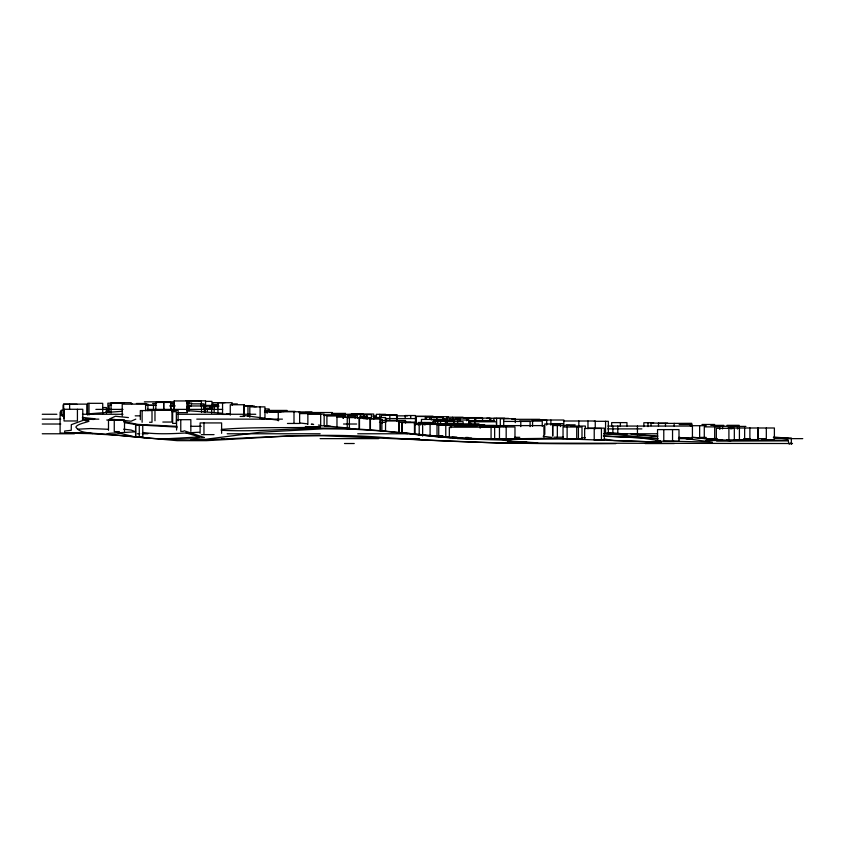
<?xml version="1.0" encoding="UTF-8"?>
<svg xmlns="http://www.w3.org/2000/svg" width="845" height="845" viewBox="0 0 845 845"><rect width="100%" height="100%" fill="white"/><g stroke="black" fill="none" stroke-linecap="round" stroke-linejoin="round"><path stroke-width="1.27" d="M135.791 419.152L131.07 421.201L109.512 418.983L115.416 416.247L128.398 417.578M106.343 434.319L108.847 433.358L135.559 431.806L131.207 430.073L123.634 429.186M94.83 418.676L92.295 418.539L85.028 420.641C97.27 420.937 77.434 422.743 75.881 427.116C79.641 432.883 86.729 432.186 92.718 433.548M521.228 442.431L514.161 442.167L537.652 442.822L513.549 441.291L500.61 439.252L558.693 438.671L661.413 442.178L613.935 440.509L604.196 439.03M524.882 442.199L526.615 441.956L523.742 441.766M142.932 432.503C161.606 434.995 180.45 433.126 199.177 432.249M221.179 430.274C264.897 432.482 308.774 426.155 352.587 428.785C400.488 431.288 447.998 439.115 496.057 438.967L551.067 438.291L552.038 437.425L543.155 436.274M89.338 413.786L122.409 411.261M223.65 430.02L221.348 429.418C254.377 426.693 287.522 428.225 320.53 427.116L305.351 426.556M108.202 429.281L90.51 428.542L77.93 429.197M62.055 415.349L63.597 415.254M82.387 433.231L89.686 432.915M161.754 439.041L199.853 436.928L186.111 432.978M657.906 436.083L631.099 434.161M788.227 440.456L706.103 440.52M191.076 426.313L201.247 426.271M60.122 412.054L60.09 433.041L89.338 433.601L118.585 435.333L177.091 440.657L206.338 440.667L294.092 435.735L323.339 435.766L498.835 443.076L792.515 443.519L790.318 443.245L789.188 444.174M615.836 443.625C537.79 444.238 459.712 442.938 381.834 437.361C317.995 432.26 254.25 438.249 190.484 440.308L206.338 439.189L259.774 432.281L323.339 428.816L352.587 429.144L381.834 430.961L440.34 437.066L469.588 439.094L502.944 440.087L511.077 441.301L507.898 441.396L509.862 441.755L516.823 442.093M185.942 400.678L198.575 400.678M198.522 400.815L205.567 400.815L205.567 406.572M201.448 400.995L188.403 400.995L188.467 403.593M205.515 401.375L211.958 401.375L211.905 406.572M144.379 401.84L173.13 401.84L173.13 405.737M225.129 402.653L212.803 402.653L212.803 406.561M131.239 402.706L111.065 402.706L111.065 413.099M123.803 403.192L107.864 403.192L107.991 412.286M186.798 403.076L191.72 403.076M136.372 403.477L145.963 403.477M152.618 403.445L156.547 403.445M170.743 403.445L173.362 403.445L173.362 406.044M131.324 403.625L132.105 403.625M231.53 403.931L237.339 403.931M77.096 404.301L63.407 404.301L63.597 415.993M213.151 404.417L217.989 404.417M111.551 404.924L109.142 404.924L109.142 412.73M63.354 405.146L63.174 415.539M146.967 405.178L155.871 405.178M146.998 405.368L155.976 405.368M201.86 405.399L217.366 405.399M172.2 405.78L174.577 405.78M243.656 405.706L252.391 405.706M169.623 405.938L175.137 405.938M188.974 405.97L204.353 405.97L204.353 412.466M244.194 405.98L254.334 405.98M219.024 406.086L214.155 406.086L214.155 412.582M187.051 406.698L189.882 406.698M218.359 406.656L211.672 406.656L211.672 413.152M253.817 406.656L256.436 406.656M186.903 406.857L189.481 406.857M203.634 406.857L212.37 406.857L212.37 409.455M203.751 407.396L205.293 407.396L205.293 409.994M102.741 407.554L106.396 407.554L106.396 412.751M186.756 407.998L189.206 407.998M203.941 408.642L210.004 408.642M212.169 408.927L207.363 408.927L207.363 411.526M265.277 408.948L269.122 408.948L269.122 411.547M209.56 409.286L211.968 409.286M95.876 409.392L123 409.392M147.167 409.392L222.626 409.392M63.924 410.353L61.178 410.353L61.178 415.56M150.516 410.343L178.115 410.343L178.115 420.747M267.073 410.427L287.12 410.427M264.865 410.691L270.601 410.691M269.618 411.188L278.713 411.188M270.326 411.357L295.158 411.357M269.808 411.557L284.089 411.557M171.968 411.695L176.351 411.695L176.351 423.398L172.655 423.398L172.655 411.695M269.513 411.895L281.047 411.853M299.088 411.948L311.974 411.906M105.593 412.128L109.195 412.128M264.453 412.033L278.607 412.033M305.182 412.529L332.423 412.529L332.423 415.127M177.946 412.635L187.4 412.635L187.4 400.942L174.038 400.942L174.038 411.335M299.119 412.867L313.632 412.867M299.7 412.973L304.781 412.973M331.578 413.406L345.837 413.406M299.69 413.596L319.864 413.596M351.256 414.039L373.722 414.039L373.722 419.236M42.25 414.272L56.879 414.272M82.472 414.272L123 414.272M177.693 414.272L255.771 414.272M347.242 414.272L363.53 414.272M229.755 414.409L222.562 414.409L222.562 402.716M385.69 414.314L376.289 414.314L376.289 418.222M349.027 414.578L371.409 414.578L371.409 418.476M332.93 414.694L347.728 414.694L347.728 417.293M386.165 414.789L397.118 414.789L397.118 418.697M323.477 414.958L343.883 414.895L343.883 417.493M324.448 415.476L343.207 415.476L343.207 418.074M135.2 415.846L140.386 415.846M396.263 415.856L407.448 415.856M372.613 416.099L376.553 416.099M359.885 416.374L367.459 416.374L367.459 418.972M432.999 416.321L415.93 416.321L415.93 424.127M240.149 416.448L244.279 416.448L244.279 404.744L230.262 404.744L230.262 415.149M433.39 416.479L416.215 416.479L416.215 424.274M425.584 416.691L448.463 416.691M434.129 416.807L426.44 416.807L426.44 419.416M337.039 417.155L355.851 417.155M463.071 417.219L446.878 417.219L446.878 419.817M364.343 417.588L349.386 417.588L349.386 429.292M373.912 417.525L385.626 417.525L385.51 431.277M463.292 417.61L481.513 417.61M455.835 418.159L474.848 418.032L474.848 420.63M486.794 418.264L504.729 418.264M363.192 418.497L379.416 418.497M508.553 418.381L493.871 418.381L493.871 420.99M261.337 418.581L264.96 418.581L264.96 406.878L249.814 406.878L249.814 417.282M363.466 418.539L371.314 418.539M415.455 418.571L386.492 418.571L386.492 421.169M442.738 418.845L459.268 418.845M369.952 418.909L380.44 418.909L380.44 430.601M42.25 419.141L60.734 419.141M82.366 419.141L98.844 419.141M196.769 419.141L282.42 419.141M511.869 419.31L539.807 419.31M379.891 419.553L382.384 419.553L382.384 423.451M445.347 419.426L421.465 419.426L421.465 423.334M531.78 419.902L546.694 419.902L546.694 425.098M448.072 419.976L435.513 419.976L435.513 422.574M451.674 420.007L468.806 420.007L468.806 425.204M541.001 420.018L563.837 420.018L563.837 426.524M382.003 420.461L405.537 420.461L405.537 423.06M468.838 420.567L494.621 420.567M440.826 420.757L454.23 420.757M385.51 420.873L398.946 420.873L398.946 432.577L398.565 420.873M482.527 420.842L469.007 420.842L469.007 424.739M519.527 421.085L542.247 421.085L542.247 426.292M563.446 421L595.239 421L595.239 428.795M594.31 421.306L608.337 421.306L608.337 433.01L605.559 433.01L605.559 421.306M503.726 421.433L530.09 421.433L530.09 426.63M162.821 422.046L171.968 422.046L171.968 410.343M399.358 422.151L415.898 422.151L415.898 424.75M149.533 422.268L152.005 422.268L152.005 410.575L140.323 410.575L140.323 419.669M379.489 422.363L385.848 422.363M398.481 422.363L410.881 422.363M431.193 422.468L418.169 422.468L418.169 425.067M653.639 422.722L643.848 422.722L643.848 426.619M667.708 423.102L651.02 423.102L651.02 425.7M426.07 423.366L439.484 423.366M658.498 423.44L691.749 423.313L691.749 425.912M287.448 423.461L299.626 423.461L299.626 411.768L278.269 411.768L278.269 420.863M553.961 423.62L563.33 423.62L563.33 426.218M414.335 423.852L433.432 423.852M434.182 423.905L478.957 423.852M42.25 424.021L60.777 424.021M343.524 424.021L356.685 424.021M440.298 424.327L462.68 424.211M701.963 424.475L714.648 424.475M436.696 424.665L449.825 424.665M679.2 424.528L691.854 424.528M449.815 424.771L464.761 424.771M466.366 424.824L484.713 424.824M566.118 424.845L575.149 424.845M454.536 425.024L469.281 425.024M142.805 425.067L135.58 425.067L135.58 436.77L142.805 436.77L142.731 425.067M441.143 425.067L455.064 425.067M710.867 425.362L723.859 425.362M726.943 425.32L739.248 425.32M474.531 425.394L494.409 425.394M569.657 425.521L552.609 425.521L552.609 435.925M451.209 425.626L480.15 425.648L480.15 428.257M494.177 425.605L543.927 425.605L543.927 437.309M690.207 425.7L706.209 425.7M570.797 426.049L585.374 426.049L585.374 428.647M607.925 426.07L692.425 426.07L692.425 437.773L679.327 437.773M487.132 426.112L506.673 426.112M454.568 426.398L476.696 426.398M714.342 426.303L730.661 426.303L730.661 428.901M745.924 426.419L731.854 426.419L731.854 429.017M481.196 427.084L496.554 427.084M497.652 426.968L514.975 426.968L514.975 438.671M728.01 428.003L774.39 427.992L774.39 439.685L761.44 439.685M589.018 428.14L604.333 428.14L604.333 439.833L599.221 439.833M607.745 428.89L641.873 428.89M183.28 431.383L180.767 431.383L180.767 419.68M119.388 431.605L114.265 431.605L114.265 419.902M398.724 432.629L398.766 420.937M42.25 433.77L74.423 433.77M137.312 433.77L139.752 433.77M142.192 433.77L147.875 433.77M227.178 433.77L320.128 433.77M357.731 433.77L407.871 433.77M603.721 433.77L657.6 433.77M201.395 434.626L214.049 434.626M431.246 436.104L437.023 436.104L437.023 424.401L422.648 424.401L422.648 436.104M440.298 436.02L442.759 436.02M436.96 436.369L442.104 436.369M439.907 436.939L449.603 436.939M514.721 437.309L519.791 437.309M553.792 437.224L563.499 437.224M706.209 437.393L699.639 437.393L699.639 425.7M581.561 437.752L585.374 437.752M467.676 438.101L471.542 438.101M221.506 438.639L224.02 438.639M320.128 438.639L378.623 438.639M407.871 438.639L419.627 438.639M457.472 438.639L581.994 438.703L581.994 427L563.034 427L563.034 438.703M678.44 438.639L690.629 438.639M709.282 438.639L717.236 438.587M743.611 438.639L749.969 438.639M758.873 438.639L765.232 438.639M774.136 438.639L802.75 438.639M470.052 438.872L499.458 438.872L499.458 427.169L449.339 427.169L449.339 437.573M746.135 439.59L758.134 439.59L758.134 427.897M734.347 439.706L744.646 439.706L744.646 428.003M726.394 440.013L734.326 440.013L734.326 428.309L716.328 428.309L716.328 440.013M344.496 443.519L354.245 443.519M645.094 443.562L674.342 443.53M496.057 438.967C465.753 439.442 435.376 437.066 405.368 433.01M142.309 437.372L144.706 437.604M705.955 440.224L722.422 440.234L691.981 437.457M465.753 437.446L468.31 437.488M609.53 433.084L626.81 433.929M716.571 440.984L788.279 440.794L788.734 443.181M607.449 432.999L627.286 433.907M773.355 437.319L787.857 437.995M440.34 436.052L442.864 436.094M679.75 437.457L681.471 437.763L679.095 437.636L712.451 442.199L664.825 441.037L657.727 441.576L655.699 441.27L660.336 440.858L640.13 437.805L603.552 436.252M773.534 437.319L791.342 438.027L791.342 444.322M93.615 419.479L86.581 419.078L71.318 424.676L71.244 430.295L64.653 431.034L64.769 432.925C111.498 431.066 157.804 443.868 204.427 437.52L184.041 430.718M106.745 419.997L114.624 420.303M443.255 436.611L449.466 436.876M451.959 436.981L456.934 437.192M603.298 435.872L658.139 438.724M604.059 433.548L656.132 438.333M110.03 419.521L118.585 420.271M686.182 438.671L691.242 438.956M177.091 426.355L137.925 424.391L123.655 421.644M187.263 410.607L221.601 413.173M417.852 434.573L424.095 434.985M706.103 440.382L708.617 440.551M631.775 434.288L657.41 436.654M692.171 437.203L730.893 440.741M324.364 425.838L327.438 426.091M678.651 437.414L692.636 438.935M350.01 428.193L324.522 425.806M226.692 413.638L230.505 413.976M325.378 425.838L330.575 426.324M307.422 423.831L300.028 423.018M446.318 436.791L450.491 437.583M313.411 424.433L311.256 424.201L313.643 424.486M82.335 417.377L92.295 418.539M318.417 425.067L320.794 425.352M777.315 437.805L788.036 439.125M514.256 438.27L517.816 438.713M672.546 441.174L673.909 441.343M243.223 415.423L264.844 418.201M266.186 418.613L278.839 420.25M133.172 436.464L117.434 432.714M124.31 422.627L138.221 424.94L175.602 426.989L177.091 427.707M62.097 415.286L62.53 416.342M305.246 427.929L305.457 428.647M766.32 427.992L766.32 439.685M757.785 427.992L757.785 438.386M749.885 427.897L749.885 439.59M739.417 428.003L739.417 439.706M737.505 426.419L737.505 429.017M728.908 428.309L728.908 440.013M722.591 426.303L722.591 428.901M719.782 429.482L719.782 426.883L704.286 426.883L704.286 438.587M714.69 426.883L714.69 438.587M674.152 423.313L674.152 426.038M672.546 429.609L672.546 441.312M665.48 423.44L665.48 426.038M663.779 429.609L663.779 441.312L679 441.312L679 429.609L657.537 429.609L657.537 441.312M658.498 423.102L658.498 426.038M647.999 422.722L647.999 426.619M637.447 426.07L637.447 435.175M626.958 426.503L626.958 422.606L611.674 422.606L611.674 426.503M620.388 422.606L620.388 426.503M617.779 426.07L617.779 433.876M612.878 426.07L612.878 432.566M594.225 428.447L594.225 440.15L601.429 440.15L601.429 428.447L584.645 428.447L584.645 438.851M587.972 421L587.972 428.795M578.825 421L578.825 426.197M578.424 427L578.424 438.703M576.712 427L576.712 438.703M567.122 427L567.122 438.703M560.51 426.588L560.51 423.989L544.793 423.989L544.793 434.393M557.341 425.521L557.341 437.224M552.778 423.989L552.778 435.693M550.887 420.018L550.887 425.225M532.572 421.085L532.572 426.292M520.795 421.433L520.795 426.63M515.26 422.627L515.26 418.719L500.303 418.719L500.303 426.524M506.176 426.968L506.176 438.671M503.704 418.719L503.726 426.63M496.596 418.381L496.596 426.186M496.437 425.7L496.437 421.792L470.686 421.792L470.686 424.401M494.642 427.169L494.642 438.872M491.072 427.084L491.072 438.787M490.797 418.264L490.797 420.863M489.751 420.694L489.751 418.095L475.767 418.095L475.767 420.694M482.537 418.095L482.537 420.694M475.217 417.61L475.217 421.507M474.795 421.792L474.795 424.401M468.436 418.032L468.436 420.63M466.598 418.159L466.598 420.757M463.113 424.296L463.113 421.697L446.973 421.697L446.973 424.296M459.775 418.159L459.775 420.757M457.663 420.007L457.663 422.606M453.955 421.697L453.955 424.296M452.571 417.219L452.571 419.817M450.881 427.834L450.881 425.236L438.735 425.236L438.735 436.939M449.846 418.845L449.846 421.444M447.354 420.757L447.354 424.655M445.78 425.236L445.78 436.939M445.378 425.204L445.378 421.306L433.147 421.306L433.147 423.905M443.181 420.049L443.181 417.451L431.288 417.451L431.288 420.049M440.625 419.976L440.625 422.574M437.657 421.306L437.657 423.905M436.907 417.451L436.907 420.049M434.499 419.426L434.414 422.035M433.327 419.426L433.327 423.334M430.094 424.401L430.094 436.104M429.682 416.807L429.682 419.416M425.267 416.479L425.267 419.078M424.908 422.468L424.908 425.067M420.704 422.468L420.704 425.067M419.194 423.852L419.194 434.256M415.455 425.067L415.455 415.529L405.188 415.529L405.188 418.465M414.462 422.627L414.462 434.33L415.001 434.33L415.001 422.627L401.808 422.627L401.808 433.031M410.733 415.529L410.733 418.127M402.347 422.627L402.347 433.031M396.801 421.169L396.907 415.307L381.296 415.307L381.296 417.916M389.841 415.307L389.841 419.215M385.436 417.525L385.436 421.423M381.887 422.363L381.887 430.158M380.144 418.909L380.144 430.601M379.796 414.314L379.796 418.222M370.406 429.693L370.406 417.99L359.146 417.99L359.146 428.394M370.089 417.99L370.089 429.693M366.772 414.578L366.772 417.176M366.223 416.374L366.223 418.972M363.899 414.578L363.899 417.176M360.477 414.578L360.477 417.176M359.474 417.99L359.474 428.394M357.361 418.381L357.361 415.782L347.865 415.782L347.865 418.381M355.111 415.782L355.111 418.381M347.253 417.155L347.253 428.859M345.478 414.694L345.478 417.293M343.26 418.465L343.26 415.867L326.909 415.867L326.909 426.271M336.975 415.867L336.975 427.57M320.678 414.103L320.678 425.795L324.163 425.795L324.163 414.103L307.865 414.103L307.865 424.496M293.997 411.768L293.997 423.461M267.115 410.691L267.115 413.289M260.123 406.878L260.123 418.581M247.965 405.98L247.965 416.384M243.846 404.744L243.846 416.448M232.153 405.315L232.153 402.716L217.947 402.716L217.947 413.11M221.612 433.327L221.612 422.933L200.107 422.933L200.107 433.327M210.056 406.857L210.056 409.455M205.071 408.642L205.071 412.54M204.015 406.466L204.015 403.868L191.276 403.868L191.276 406.466M203.962 422.933L203.962 434.626M201.511 405.97L201.511 412.466M201.332 400.995L201.448 404.903M201.311 403.868L201.311 406.466M190.843 431.383L190.843 419.68L176.573 419.68L176.573 430.084M188.963 403.076L188.974 411.166M188.53 400.995L188.53 403.593M187.083 400.942L187.083 412.635M174.345 400.942L174.345 411.335M170.859 410.226L170.859 402.421L155.839 402.421L155.839 410.226M170.627 402.421L170.627 410.226M163.761 402.421L163.761 410.226M163.645 402.421L163.645 410.226M154.973 410.343L154.973 420.747M153.473 405.368L153.473 410.575M147.907 410.638L147.907 404.142L122.219 404.142L122.219 415.846M145.583 404.142L145.583 410.638M142.118 410.575L142.118 422.268M139.277 425.067L139.277 436.77M135.665 425.067L135.665 436.77M124.511 431.605L124.511 419.902L108.498 419.902L108.498 430.295M106.65 410.501L106.65 413.099M102.72 413.712L102.72 403.318L87.574 403.318L87.574 415.011M89.01 403.318L89.01 415.011M86.855 414.525L86.855 404.132L63.597 404.132L63.523 415.993M82.778 419.669L82.778 409.276L63.924 409.276L63.924 418.37M77.423 409.276L77.423 420.968L64.04 420.968L64.04 409.276M69.617 404.132L69.617 409.329M61.305 410.353L61.305 415.56"/></g></svg>
